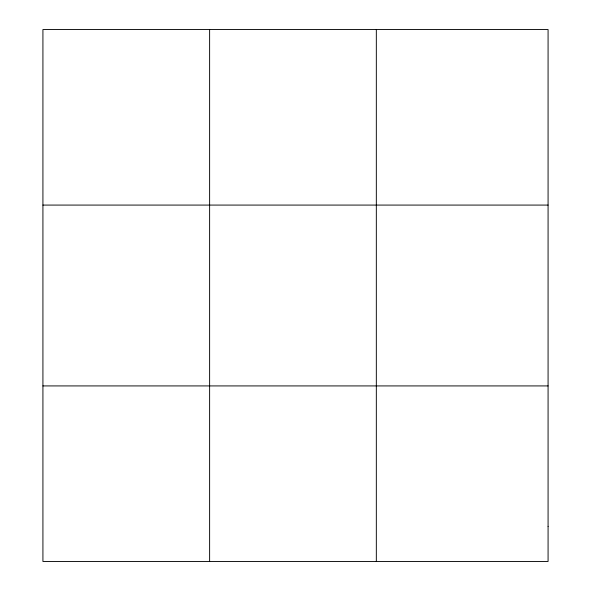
<?xml version="1.0" encoding="UTF-8"?>
<svg xmlns="http://www.w3.org/2000/svg" width="591" height="591" viewBox="0 0 591 591"><rect width="100%" height="100%" fill="white"/><g stroke="black" fill="none" stroke-linecap="round" stroke-linejoin="round"><path stroke-width="0.89" d="M209.62 29.55L209.62 561.45M376.327 29.55L376.327 561.45M42.921 205.077L548.079 205.077M42.921 385.923L548.079 385.923M548.079 526.345L548.079 561.45L42.921 561.45L42.921 29.55L548.079 29.55L548.079 526.345"/></g></svg>
